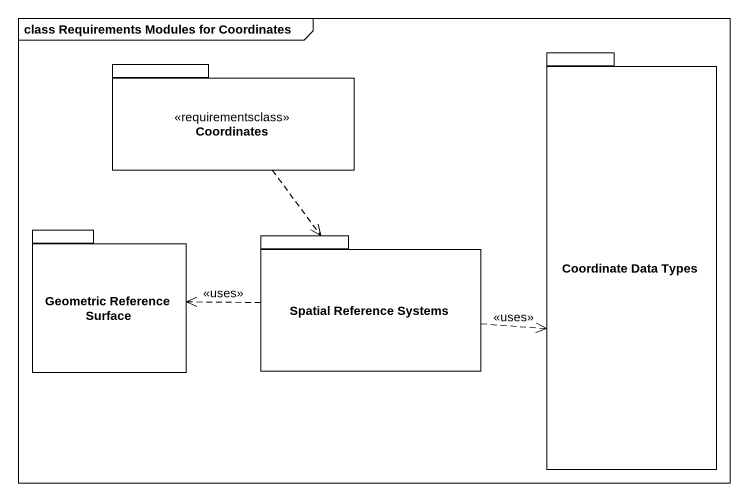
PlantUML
@startuml
mainframe class Requirements Modules for Coordinates
package Coordinates <<requirementsclass>> {
}
package "Coordinate Data Types" as Coordinate_Data_Types {
}
package "Geometric Reference Surface" as Geometric_Reference_Surface {
}
package "Spatial Reference Systems" as Spatial_Reference_Systems {
}
Coordinates ..> Spatial_Reference_Systems
Spatial_Reference_Systems .right.> Coordinate_Data_Types : <<uses>>
Spatial_Reference_Systems .left.> Geometric_Reference_Surface : <<uses>>
@enduml
